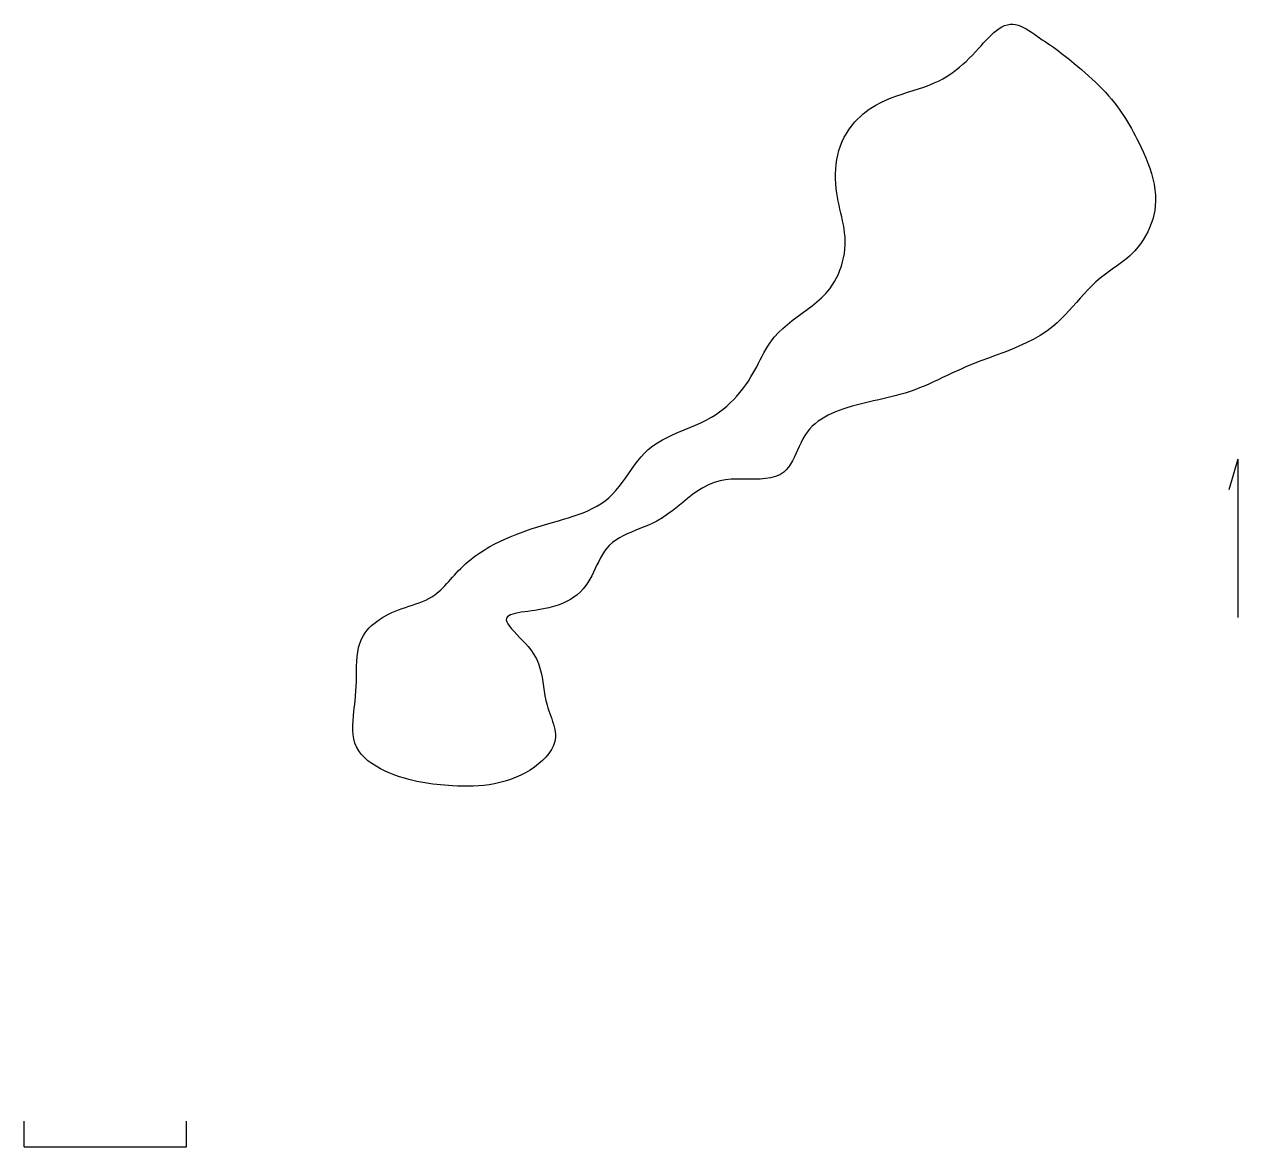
# Model space of a CAD drawing. Extents: x 48.66 to 56.14, y 47.38 to 54.3.
import ezdxf

# ---------------------------------------------------------------- set-up
doc = ezdxf.new("R2010")
doc.units = 0
doc.layers.add('LAYER1', color=7, linetype='CONTINUOUS')
doc.layers.add('LAYER10', color=7, linetype='CONTINUOUS')

msp = doc.modelspace()

# ---------------------------------------------------------------- linework, layer by layer
at = {"layer": 'LAYER1', "color": 7, "linetype": 'CONTINUOUS'}
for points in [[(56.1429, 51.6233), (56.0872, 51.4338)], [(56.1429, 51.6233), (56.1429, 50.6457), (56.1429, 50.6457)], [(48.6572, 47.3816), (48.6572, 47.5395)], [(49.6572, 47.3816), (49.6572, 47.5395)], [(48.6572, 47.3816), (49.6572, 47.3816)]]:
    msp.add_lwpolyline(points, dxfattribs=at)
at = {"layer": 'LAYER10', "color": 7, "linetype": 'CONTINUOUS'}
for points in [[(50.7364, 49.8023), (50.7201, 49.8242), (50.7068, 49.8475), (50.6972, 49.8715), (50.6905, 49.8967), (50.6863, 49.9231), (50.6843, 49.9504), (50.6841, 49.9786), (50.6854, 50.0076), (50.6878, 50.0373), (50.6909, 50.0674), (50.6944, 50.098), (50.6979, 50.1289), (50.7011, 50.16), (50.7036, 50.1912), (50.7051, 50.2226), (50.7059, 50.2539), (50.7063, 50.285), (50.7067, 50.3157), (50.7074, 50.3459), (50.7087, 50.3755), (50.711, 50.4045), (50.7146, 50.4326), (50.7199, 50.4599), (50.7272, 50.4862), (50.7369, 50.5114), (50.7494, 50.5353), (50.76, 50.5515), (50.772, 50.567), (50.7853, 50.5818), (50.7997, 50.596), (50.8153, 50.6094), (50.8318, 50.6222), (50.8491, 50.6344), (50.8672, 50.6458), (50.8859, 50.6565), (50.905, 50.6665), (50.9246, 50.6759), (50.9443, 50.6845), (50.9658, 50.693), (50.9874, 50.7009), (51.0089, 50.7084), (51.0304, 50.7155), (51.0516, 50.7226), (51.0727, 50.7298), (51.0934, 50.7372), (51.1136, 50.7451), (51.1334, 50.7537), (51.1526, 50.7631), (51.1711, 50.7734), (51.1889, 50.785), (51.2023, 50.7951), (51.2153, 50.8059), (51.2279, 50.8174), (51.2402, 50.8294), (51.2522, 50.8419), (51.264, 50.8547), (51.2757, 50.8678), (51.2874, 50.8811), (51.2991, 50.8944), (51.3108, 50.9077), (51.3227, 50.9209), (51.3348, 50.9338), (51.3494, 50.9486), (51.3643, 50.9629), (51.3796, 50.9768), (51.3952, 50.9903), (51.4111, 51.0033), (51.4273, 51.0159), (51.4438, 51.028), (51.4606, 51.0398), (51.4776, 51.0512), (51.4948, 51.0621), (51.5122, 51.0727), (51.5298, 51.0829), (51.5602, 51.0995), (51.5911, 51.115), (51.6224, 51.1297), (51.6542, 51.1435), (51.6864, 51.1566), (51.7189, 51.169), (51.7518, 51.1808), (51.7851, 51.1921), (51.8187, 51.2029), (51.8525, 51.2135), (51.8867, 51.2238), (51.9211, 51.2339), (51.952, 51.2428), (51.9829, 51.2519), (52.0137, 51.2612), (52.0443, 51.2709), (52.0745, 51.2812), (52.1042, 51.2923), (52.1332, 51.3044), (52.1614, 51.3175), (52.1887, 51.3319), (52.2148, 51.3478), (52.2398, 51.3652), (52.2634, 51.3844), (52.2861, 51.4061), (52.3074, 51.4294), (52.3277, 51.4541), (52.3472, 51.4798), (52.3661, 51.5062), (52.3848, 51.5329), (52.4035, 51.5596), (52.4224, 51.586), (52.4419, 51.6117), (52.4622, 51.6364), (52.4835, 51.6597), (52.5061, 51.6814), (52.5338, 51.7037), (52.5633, 51.7238), (52.5944, 51.7419), (52.6267, 51.7585), (52.66, 51.774), (52.694, 51.7886), (52.7283, 51.8029), (52.7629, 51.8171), (52.7973, 51.8317), (52.8313, 51.8471), (52.8646, 51.8635), (52.8969, 51.8815), (52.9217, 51.8969), (52.9456, 51.9135), (52.9688, 51.9311), (52.9912, 51.9498), (53.0127, 51.9694), (53.0335, 51.9899), (53.0534, 52.0113), (53.0724, 52.0335), (53.0906, 52.0565), (53.108, 52.0801), (53.1245, 52.1044), (53.1401, 52.1293), (53.1523, 52.1502), (53.164, 52.1714), (53.1754, 52.1928), (53.1866, 52.2142), (53.1978, 52.2356), (53.209, 52.2569), (53.2204, 52.2779), (53.2321, 52.2986), (53.2443, 52.3189), (53.2571, 52.3386), (53.2706, 52.3578), (53.285, 52.3761), (53.3098, 52.4036), (53.3366, 52.4293), (53.3651, 52.4537), (53.3948, 52.4771), (53.4253, 52.5), (53.4562, 52.5226), (53.4871, 52.5453), (53.5175, 52.5685), (53.547, 52.5927), (53.5752, 52.618), (53.6016, 52.645), (53.6259, 52.674), (53.6411, 52.6952), (53.6551, 52.7174), (53.6678, 52.7405), (53.6792, 52.7643), (53.6893, 52.7889), (53.6981, 52.8139), (53.7055, 52.8394), (53.7115, 52.8652), (53.7161, 52.8913), (53.7193, 52.9174), (53.721, 52.9435), (53.7213, 52.9695), (53.7202, 52.9943), (53.7178, 53.0189), (53.7145, 53.0434), (53.7103, 53.0678), (53.7055, 53.0921), (53.7002, 53.1163), (53.6947, 53.1406), (53.6891, 53.165), (53.6835, 53.1894), (53.6783, 53.2139), (53.6735, 53.2387), (53.6694, 53.2636), (53.6656, 53.2929), (53.663, 53.3224), (53.6617, 53.352), (53.6617, 53.3816), (53.663, 53.4112), (53.6658, 53.4406), (53.67, 53.4698), (53.6758, 53.4985), (53.6831, 53.5268), (53.6921, 53.5545), (53.7028, 53.5815), (53.7152, 53.6077), (53.7264, 53.6281), (53.7388, 53.6478), (53.7521, 53.667), (53.7665, 53.6854), (53.7818, 53.7032), (53.7979, 53.7203), (53.8149, 53.7366), (53.8326, 53.7522), (53.851, 53.7669), (53.87, 53.7808), (53.8896, 53.7939), (53.9097, 53.806), (53.9409, 53.8227), (53.973, 53.8375), (54.0057, 53.8509), (54.039, 53.8631), (54.0725, 53.8745), (54.1062, 53.8853), (54.1399, 53.896), (54.1733, 53.9067), (54.2063, 53.9178), (54.2387, 53.9297), (54.2704, 53.9427), (54.301, 53.957), (54.3233, 53.9688), (54.3451, 53.9815), (54.3663, 53.9951), (54.387, 54.0096), (54.4074, 54.025), (54.4275, 54.0412), (54.4473, 54.0583), (54.4669, 54.0762), (54.4863, 54.0949), (54.5058, 54.1144), (54.5252, 54.1346), (54.5447, 54.1556), (54.56, 54.1725), (54.5754, 54.1895), (54.5909, 54.2064), (54.6065, 54.2229), (54.6224, 54.2386), (54.6384, 54.2534), (54.6546, 54.2669), (54.6711, 54.2788), (54.6878, 54.2888), (54.7047, 54.2967), (54.722, 54.3022), (54.7396, 54.3049), (54.7556, 54.3049), (54.7719, 54.3027), (54.7883, 54.2985), (54.8049, 54.2925), (54.8215, 54.2851), (54.8382, 54.2763), (54.855, 54.2664), (54.8716, 54.2557), (54.8882, 54.2443), (54.9047, 54.2325), (54.9209, 54.2205), (54.937, 54.2086)], [(54.937, 54.2086), (54.9544, 54.198), (54.9716, 54.187), (54.9886, 54.1757), (55.0054, 54.1641), (55.022, 54.1522), (55.0384, 54.14), (55.0547, 54.1276), (55.0709, 54.115), (55.087, 54.1022), (55.103, 54.0893), (55.1189, 54.0762), (55.1348, 54.063), (55.1571, 54.0442), (55.1792, 54.0253), (55.2012, 54.0062), (55.223, 53.9868), (55.2444, 53.9671), (55.2655, 53.9472), (55.2863, 53.9269), (55.3066, 53.9063), (55.3264, 53.8854), (55.3457, 53.864), (55.3644, 53.8422), (55.3825, 53.8199), (55.3969, 53.8012), (55.4109, 53.7821), (55.4245, 53.7627), (55.4377, 53.7431), (55.4505, 53.7231), (55.463, 53.7028), (55.4752, 53.6823), (55.4871, 53.6615), (55.4987, 53.6405), (55.5101, 53.6192), (55.5212, 53.5977), (55.5322, 53.5759), (55.5474, 53.5448), (55.562, 53.5133), (55.5759, 53.4814), (55.5889, 53.4492), (55.6007, 53.4167), (55.6112, 53.3839), (55.62, 53.351), (55.6272, 53.3178), (55.6324, 53.2845), (55.6354, 53.2511), (55.636, 53.2176), (55.6341, 53.184), (55.6306, 53.1567), (55.6252, 53.1295), (55.6182, 53.1026), (55.6095, 53.0759), (55.5993, 53.0497), (55.5876, 53.0241), (55.5745, 52.9991), (55.5599, 52.9749), (55.5441, 52.9516), (55.5271, 52.9293), (55.5089, 52.9081), (55.4896, 52.8881), (55.4746, 52.8741), (55.459, 52.8607), (55.4431, 52.8478), (55.4268, 52.8354), (55.4103, 52.8233), (55.3936, 52.8114), (55.3769, 52.7996), (55.3601, 52.7879), (55.3434, 52.7761), (55.3269, 52.764), (55.3106, 52.7517), (55.2946, 52.739), (55.2684, 52.7163), (55.2432, 52.6924), (55.2187, 52.6675), (55.1948, 52.642), (55.1713, 52.616), (55.1481, 52.5897), (55.1249, 52.5635), (55.1015, 52.5376), (55.0778, 52.5122), (55.0536, 52.4876), (55.0287, 52.464), (55.0029, 52.4416), (54.9643, 52.4124), (54.9238, 52.3858), (54.8816, 52.3616), (54.8379, 52.3394), (54.793, 52.3189), (54.7471, 52.2997), (54.7005, 52.2813), (54.6534, 52.2636), (54.6061, 52.246), (54.5588, 52.2283), (54.5117, 52.2101), (54.4651, 52.191), (54.4361, 52.1784), (54.4074, 52.1654), (54.3788, 52.1521), (54.3504, 52.1387), (54.3221, 52.1253), (54.2939, 52.112), (54.2656, 52.0989), (54.2373, 52.0861), (54.209, 52.0737), (54.1805, 52.0619), (54.1518, 52.0508), (54.1229, 52.0404), (54.0913, 52.0302), (54.0594, 52.0209), (54.0272, 52.0123), (53.9948, 52.0042), (53.9622, 51.9965), (53.9294, 51.989), (53.8965, 51.9815), (53.8635, 51.9739), (53.8304, 51.966), (53.7973, 51.9575), (53.7642, 51.9484), (53.7311, 51.9385), (53.7077, 51.9309), (53.6845, 51.9227), (53.6616, 51.9138), (53.639, 51.9041), (53.617, 51.8936), (53.5955, 51.8822), (53.5749, 51.8697), (53.5551, 51.8561), (53.5363, 51.8413), (53.5186, 51.8253), (53.5021, 51.8078), (53.487, 51.7889), (53.4733, 51.7685), (53.4608, 51.747), (53.4492, 51.7245), (53.4383, 51.7016), (53.4277, 51.6785), (53.4173, 51.6557), (53.4067, 51.6333), (53.3957, 51.6119), (53.384, 51.5917), (53.3714, 51.5731), (53.3575, 51.5564), (53.3421, 51.542), (53.318, 51.5263), (53.2909, 51.5149), (53.2612, 51.5072), (53.2295, 51.5025), (53.196, 51.5001), (53.1613, 51.4992), (53.1257, 51.4993), (53.0897, 51.4996), (53.0537, 51.4994), (53.0181, 51.4981), (52.9833, 51.4949), (52.9498, 51.4891), (52.9126, 51.4786), (52.8774, 51.4642), (52.8438, 51.4465), (52.8115, 51.4263), (52.7802, 51.4039), (52.7495, 51.3802), (52.7191, 51.3555), (52.6886, 51.3306), (52.6578, 51.306), (52.6261, 51.2823), (52.5935, 51.2601), (52.5594, 51.24), (52.5341, 51.2272), (52.5082, 51.2155), (52.4819, 51.2046), (52.4555, 51.194), (52.4291, 51.1837), (52.403, 51.1732), (52.3774, 51.1622), (52.3527, 51.1505), (52.3289, 51.1377), (52.3064, 51.1235), (52.2854, 51.1077), (52.2662, 51.0899), (52.251, 51.0727), (52.2371, 51.054), (52.2242, 51.0341), (52.2122, 51.0133), (52.2009, 50.9917), (52.1899, 50.9698), (52.1792, 50.9476), (52.1685, 50.9255), (52.1575, 50.9038), (52.1461, 50.8826), (52.1341, 50.8623), (52.1212, 50.843), (52.1051, 50.8225), (52.0875, 50.8037), (52.0685, 50.7865), (52.048, 50.7709), (52.026, 50.7567), (52.0024, 50.744), (51.9773, 50.7326), (51.9507, 50.7225), (51.9224, 50.7135), (51.8926, 50.7056), (51.8612, 50.6988), (51.828, 50.6929), (51.8069, 50.6897), (51.7855, 50.6867), (51.7642, 50.6838), (51.7433, 50.6809), (51.7231, 50.6778), (51.7041, 50.6745), (51.6865, 50.6707), (51.6706, 50.6665), (51.6569, 50.6616), (51.6457, 50.656), (51.6374, 50.6495), (51.6322, 50.642), (51.6304, 50.6314), (51.6332, 50.6194), (51.64, 50.606), (51.6502, 50.5914), (51.6632, 50.5757), (51.6783, 50.559), (51.6951, 50.5416), (51.7128, 50.5234), (51.7308, 50.5048), (51.7487, 50.4857), (51.7657, 50.4664), (51.7813, 50.4469), (51.8006, 50.4186), (51.8162, 50.3903), (51.8285, 50.362), (51.8381, 50.3337), (51.8456, 50.3053), (51.8515, 50.2769), (51.8563, 50.2484), (51.8606, 50.2198), (51.8648, 50.1911), (51.8695, 50.1623), (51.8754, 50.1334), (51.8828, 50.1042), (51.8878, 50.0877), (51.8934, 50.0711), (51.8992, 50.0545), (51.9052, 50.0379), (51.9111, 50.0213), (51.9167, 50.0048), (51.9218, 49.9884), (51.9263, 49.9721), (51.9299, 49.9559), (51.9325, 49.9398), (51.9339, 49.924), (51.9338, 49.9083), (51.93, 49.882), (51.9219, 49.8563), (51.9098, 49.8316), (51.8942, 49.8077), (51.8755, 49.7848), (51.854, 49.7631), (51.8302, 49.7425), (51.8045, 49.7232), (51.7773, 49.7052), (51.749, 49.6887), (51.72, 49.6738), (51.6907, 49.6605), (51.6573, 49.6474), (51.6241, 49.6363), (51.591, 49.6273), (51.558, 49.62), (51.5252, 49.6143), (51.4925, 49.6101), (51.4599, 49.6073), (51.4274, 49.6056), (51.395, 49.605), (51.3627, 49.6052), (51.3304, 49.6062), (51.2982, 49.6077), (51.274, 49.6092), (51.2498, 49.6109), (51.2256, 49.613), (51.2013, 49.6155), (51.177, 49.6183), (51.1526, 49.6217), (51.1281, 49.6255), (51.1035, 49.6299), (51.0787, 49.6349), (51.0538, 49.6406), (51.0286, 49.6469), (51.0032, 49.654), (50.9729, 49.6635), (50.9425, 49.674), (50.9124, 49.6857), (50.8829, 49.6986), (50.8543, 49.7127), (50.827, 49.728), (50.8012, 49.7446), (50.7773, 49.7625), (50.7556, 49.7817), (50.7364, 49.8023)]]:
    msp.add_lwpolyline(points, dxfattribs=at)

doc.saveas('drawing.dxf')
